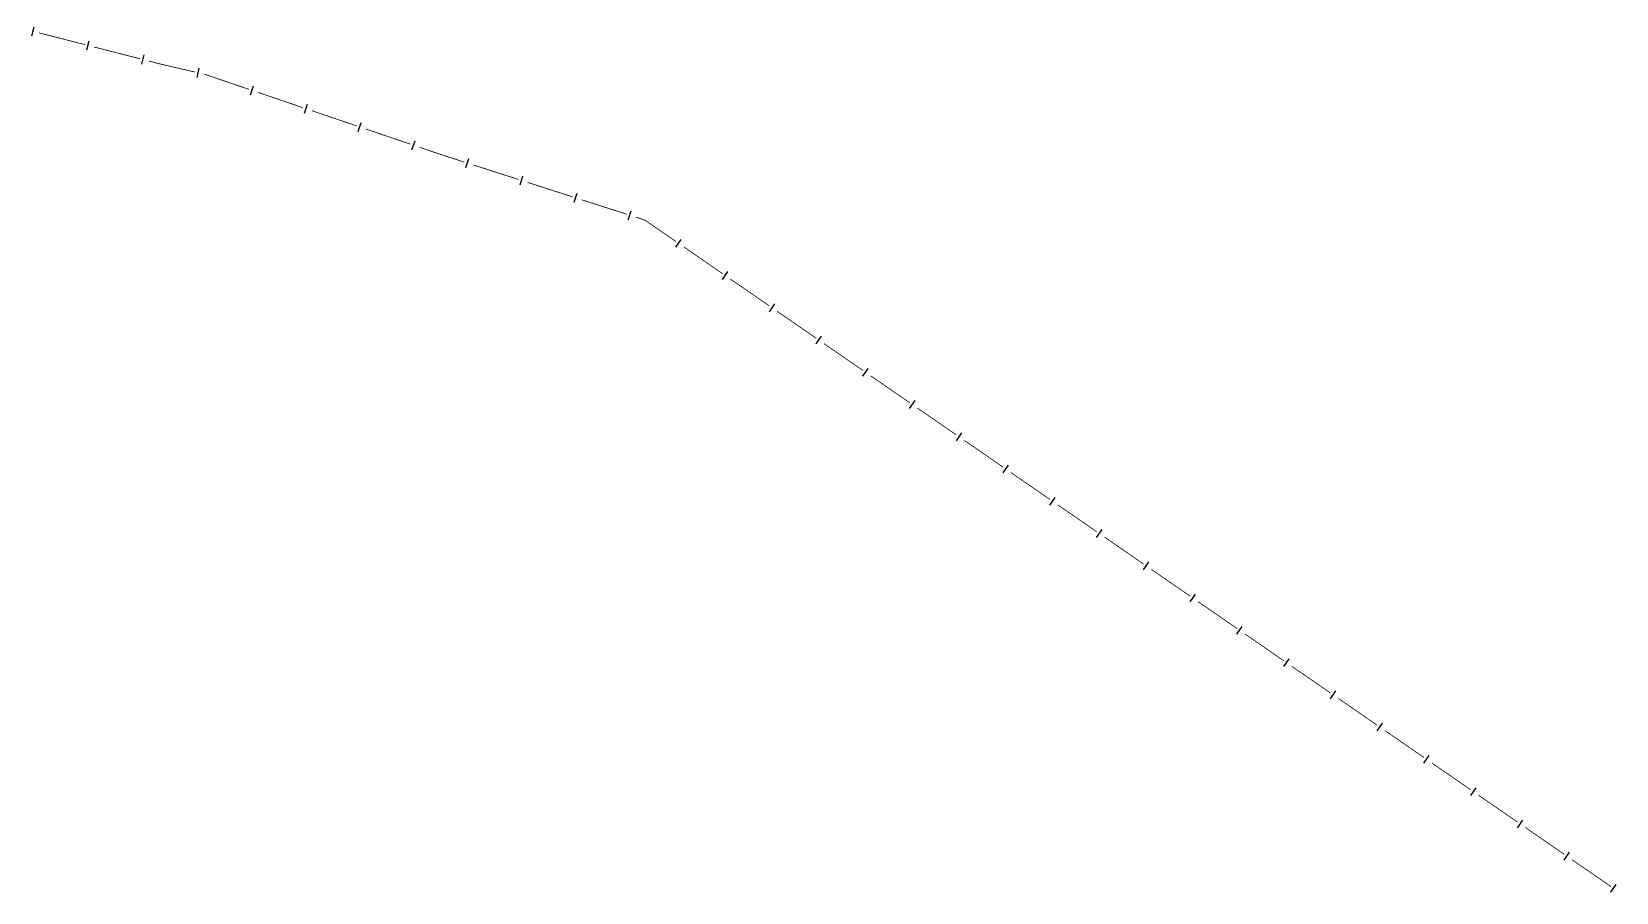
# Model space of a CAD drawing. Extents: x 211453 to 215163, y 4877397 to 4881305.
# Drawn here: x 211844 to 212346, y 4877823 to 4878096 of the extents above; entities that cross this region are included whole.
import ezdxf

# ---------------------------------------------------------------- set-up
doc = ezdxf.new("R2010")
doc.units = 0
doc.header["$LTSCALE"] = 1.5
doc.header["$MEASUREMENT"] = 0
doc.layers.add('LM-LIM-SETORES-BAIRROS', color=250, linetype='CONTINUOUS')

msp = doc.modelspace()

# ---------------------------------------------------------------- linework, layer by layer
at = {"layer": 'LM-LIM-SETORES-BAIRROS'}
for points in [[(211844.399887, 4878094.959762), (211845.146101, 4878097.865474)], [(211861.834162, 4878090.482477), (211862.580376, 4878093.38819)], [(211879.268436, 4878086.005193), (211880.01465, 4878088.910905)], [(211896.798893, 4878081.78218), (211897.481256, 4878084.703546)], [(211913.763597, 4878076.252201), (211914.728742, 4878079.09271)], [(211930.806653, 4878070.461328), (211931.771799, 4878073.301837)], [(211947.84971, 4878064.670455), (211948.814856, 4878067.510964)], [(211964.892767, 4878058.879582), (211965.857913, 4878061.720091)], [(211982.00122, 4878053.207236), (211982.919097, 4878056.063371)], [(211999.138025, 4878047.699976), (212000.055902, 4878050.55611)], [(212016.27483, 4878042.192716), (212017.192707, 4878045.04885)], [(212033.411635, 4878036.685455), (212034.329512, 4878039.541589)], [(212048.484255, 4878027.977303), (212050.188176, 4878030.446443)], [(212063.299095, 4878017.753776), (212065.003016, 4878020.222916)], [(212078.113936, 4878007.530249), (212079.817857, 4878009.99939)], [(212092.928776, 4877997.306723), (212094.632697, 4877999.775863)], [(212107.743617, 4877987.083196), (212109.447538, 4877989.552336)], [(212122.558457, 4877976.859669), (212124.262378, 4877979.328809)], [(212137.373298, 4877966.636142), (212139.077219, 4877969.105282)], [(212152.188138, 4877956.412615), (212153.892059, 4877958.881755)], [(212167.002979, 4877946.189088), (212168.7069, 4877948.658228)], [(212181.817819, 4877935.965562), (212183.52174, 4877938.434702)], [(212196.63266, 4877925.742035), (212198.336581, 4877928.211175)], [(212211.4475, 4877915.518508), (212213.151421, 4877917.987648)], [(212226.261669, 4877905.294847), (212227.966374, 4877907.763445)], [(212241.07326, 4877895.066613), (212242.777966, 4877897.535212)], [(212255.884851, 4877884.83838), (212257.589557, 4877887.306978)], [(212270.696443, 4877874.610146), (212272.401148, 4877877.078744)], [(212285.508034, 4877864.381912), (212287.21274, 4877866.850511)], [(212300.319625, 4877854.153679), (212302.024331, 4877856.622277)], [(212315.131217, 4877843.925445), (212316.835922, 4877846.394044)], [(212329.942808, 4877833.697212), (212331.647514, 4877836.16581)], [(212344.754399, 4877823.468978), (212346.459105, 4877825.937577)]]:
    msp.add_lwpolyline(points, dxfattribs=at)
at = {"layer": 'LM-LIM-SETORES-BAIRROS', "const_width": 0.25}
for points in [[(211846.710136, 4878095.915142), (211861.238698, 4878092.184071)], [(211864.14441, 4878091.437857), (211878.672972, 4878087.706787)], [(211881.578685, 4878086.960573), (211884.484397, 4878086.214359)], [(211884.484397, 4878086.214359), (211885.148337, 4878086.043853)], [(211885.148337, 4878086.043853), (211896.166285, 4878083.470317)], [(211899.087652, 4878082.787954), (211899.417654, 4878082.710874)], [(211899.417654, 4878082.710874), (211913.299333, 4878077.994171)], [(211916.139842, 4878077.029025), (211930.34239, 4878072.203298)], [(211933.182899, 4878071.238152), (211947.385447, 4878066.412425)], [(211950.225956, 4878065.447279), (211964.428504, 4878060.621552)], [(211967.269013, 4878059.656406), (211973.896869, 4878057.4044)], [(211973.896869, 4878057.4044), (211974.826305, 4878057.088597)], [(211974.826305, 4878057.088597), (211981.508114, 4878054.941262)], [(211984.364248, 4878054.023386), (211998.644919, 4878049.434002)], [(212001.501053, 4878048.516125), (212015.781724, 4878043.926742)], [(212018.637858, 4878043.008865), (212032.918529, 4878038.419481)], [(212035.774663, 4878037.501604), (212038.630797, 4878036.583728)], [(212038.630797, 4878036.583728), (212038.673685, 4878036.569945)], [(212038.673685, 4878036.569945), (212048.513169, 4878029.779847)], [(212050.982309, 4878028.075926), (212063.328009, 4878019.55632)], [(212065.797149, 4878017.852399), (212078.14285, 4878009.332793)], [(212080.61199, 4878007.628872), (212092.95769, 4877999.109266)], [(212095.42683, 4877997.405345), (212107.772531, 4877988.88574)], [(212110.241671, 4877987.181818), (212122.587371, 4877978.662213)], [(212125.056511, 4877976.958292), (212137.402212, 4877968.438686)], [(212139.871352, 4877966.734765), (212152.217052, 4877958.215159)], [(212154.686192, 4877956.511238), (212167.031893, 4877947.991632)], [(212169.501033, 4877946.287711), (212181.846733, 4877937.768105)], [(212184.315873, 4877936.064184), (212196.661573, 4877927.544578)], [(212199.130714, 4877925.840657), (212211.476414, 4877917.321052)], [(212213.945554, 4877915.61713), (212225.468208, 4877907.665498)], [(212225.468208, 4877907.665498), (212225.839189, 4877907.409489)], [(212225.839189, 4877907.409489), (212226.291155, 4877907.097381)], [(212228.759754, 4877905.392676), (212241.102747, 4877896.869148)], [(212243.571345, 4877895.164442), (212255.914338, 4877886.640914)], [(212258.382937, 4877884.936208), (212270.725929, 4877876.41268)], [(212273.194528, 4877874.707975), (212285.537521, 4877866.184447)], [(212288.006119, 4877864.479741), (212300.349112, 4877855.956213)], [(212302.817711, 4877854.251508), (212315.160703, 4877845.72798)], [(212317.629302, 4877844.023274), (212329.972295, 4877835.499746)], [(212332.440893, 4877833.79504), (212344.783886, 4877825.271512)]]:
    msp.add_lwpolyline(points, dxfattribs=at)

doc.saveas('drawing.dxf')
